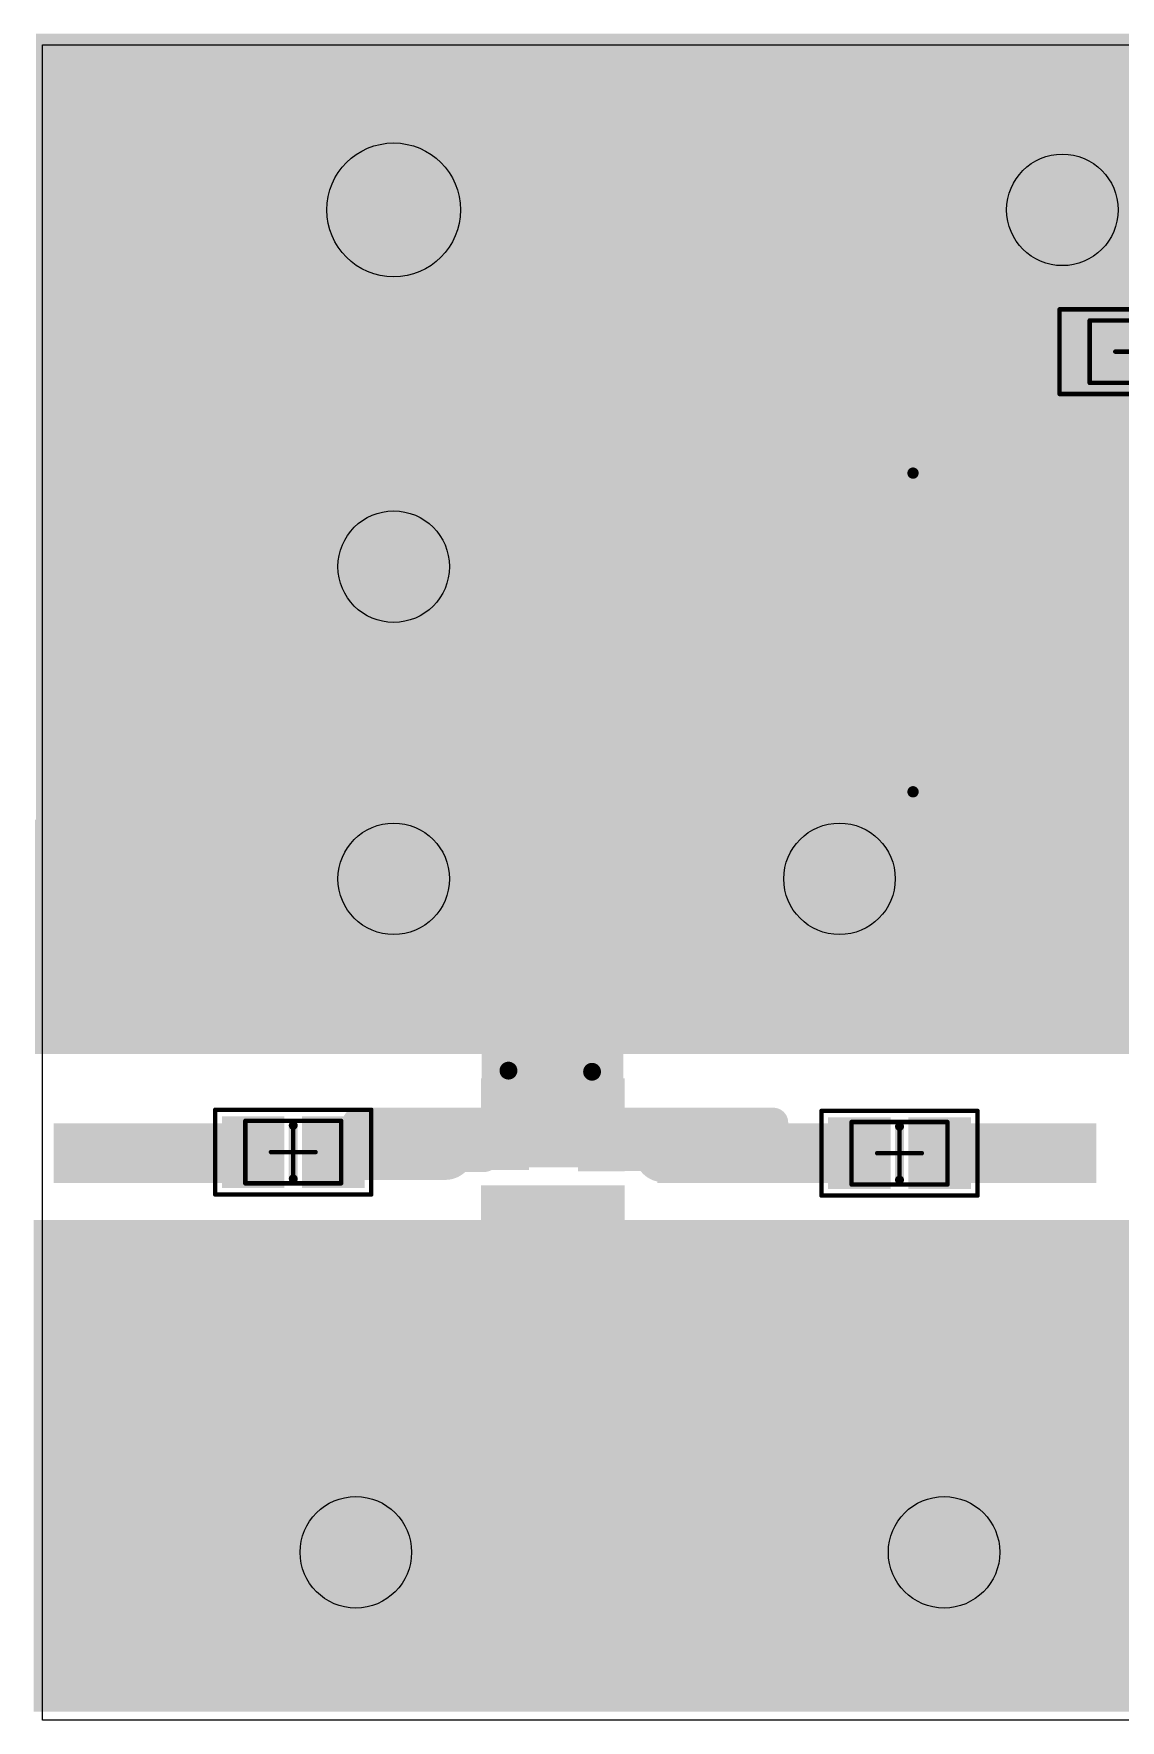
# Model space of a CAD drawing. Extents: x 280 to 426, y 216 to 306.
# Drawn here: x 279.74 to 304.11, y 216.01 to 253.83 of the extents above; entities that cross this region are included whole.
import ezdxf

# ---------------------------------------------------------------- set-up
doc = ezdxf.new("R2010")
doc.units = 0
doc.header["$MEASUREMENT"] = 0
doc.layers.get('0').update_dxf_attribs({"linetype": 'CONTINUOUS'})
for name, color, linetype in [('MECHANICAL13', 56, 'CONTINUOUS'), ('MECHANICAL15', 56, 'CONTINUOUS'), ('MULTILAYER', 9, 'CONTINUOUS'), ('TOPLAYER', 1, 'CONTINUOUS'), ('TOPOVERLAY', 2, 'CONTINUOUS'), ('TOPPASTE', 8, 'CONTINUOUS'), ('TOPSOLDER', 216, 'CONTINUOUS')]:
    doc.layers.add(name, color=color, linetype=linetype)

# ---------------------------------------------------------------- blocks, each defined once
blk = doc.blocks.new('LC_TO_252_2_9')
at = {"layer": 'TOPLAYER'}
for points in [[(-3.750008, -3.000014), (-3.750008, 2.999984), (-10.249995, -3.000014), (-10.249995, 2.999984)], [(-1.104163, 2.961269), (-1.104163, 1.761272), (1.095832, 2.961269), (1.095832, 1.761272)], [(1.099998, -2.961274), (1.099998, -1.761277), (-1.099998, -2.961274), (-1.099998, -1.761277)]]:
    blk.add_solid(points, dxfattribs=at)
at = {"layer": 'TOPOVERLAY', "const_width": 0.254}
for points in [[(-10.749999, 3.573), (-2.799999, 3.573)], [(-10.749999, -3.573), (-10.749999, 3.573)], [(-2.799999, -3.573), (-2.799999, 3.573)], [(-2.804165, 2.622545), (-1.504165, 2.622545)], [(-1.504165, 2.122546), (-1.504165, 2.622545)], [(-2.804165, 2.122546), (-1.504165, 2.122546)], [(-2.799999, -2.100001), (-1.5, -2.100001)], [(-1.5, -2.6), (-1.5, -2.100001)], [(-2.799999, -2.6), (-1.5, -2.6)], [(-10.749999, -3.573), (-2.799999, -3.573)]]:
    blk.add_lwpolyline(points, dxfattribs=at)
at = {"layer": 'TOPOVERLAY'}
for points, const_width in [([(-10.813499, 3.573, 1), (-10.686499, 3.573, 1)], 0.127), ([(-10.813499, 3.573, 1), (-10.686499, 3.573, 1)], 0.127), ([(-2.863499, 3.573, 1), (-2.736499, 3.573, 1)], 0.127), ([(-2.863499, 3.573, 1), (-2.736499, 3.573, 1)], 0.127), ([(-2.867665, 2.622545, 1), (-2.740665, 2.622545, 1)], 0.127), ([(-1.567665, 2.622545, 1), (-1.440665, 2.622545, 1)], 0.127), ([(-1.567665, 2.622545, 1), (-1.440665, 2.622545, 1)], 0.127), ([(-2.867665, 2.122546, 1), (-2.740665, 2.122546, 1)], 0.127), ([(-1.567665, 2.122546, 1), (-1.440665, 2.122546, 1)], 0.127), ([(-1.567665, 2.122546, 1), (-1.440665, 2.122546, 1)], 0.127), ([(-2.863499, -2.100001, 1), (-2.736499, -2.100001, 1)], 0.127), ([(-1.5635, -2.100001, 1), (-1.4365, -2.100001, 1)], 0.127), ([(-1.5635, -2.100001, 1), (-1.4365, -2.100001, 1)], 0.127), ([(-2.863499, -2.6, 1), (-2.736499, -2.6, 1)], 0.127), ([(-1.5635, -2.6, 1), (-1.4365, -2.6, 1)], 0.127), ([(-1.5635, -2.6, 1), (-1.4365, -2.6, 1)], 0.127), ([(-1.699999, -3.300001, 1), (-2.099998, -3.300001, 1)], 0.399999), ([(-2.199998, -3.300001, 1), (-1.999999, -3.300001, 1)], 0.2), ([(-1.799999, -3.300001, 1), (-1.599999, -3.300001, 1)], 0.2), ([(-10.813499, -3.573, 1), (-10.686499, -3.573, 1)], 0.127), ([(-10.813499, -3.573, 1), (-10.686499, -3.573, 1)], 0.127), ([(-2.863499, -3.573, 1), (-2.736499, -3.573, 1)], 0.127), ([(-2.863499, -3.573, 1), (-2.736499, -3.573, 1)], 0.127)]:
    blk.add_lwpolyline(points, format="xyb", close=True, dxfattribs=dict(at, const_width=const_width))
at = {"layer": 'TOPPASTE'}
for points in [[(-3.750008, -3.000014), (-3.750008, 2.999984), (-10.249995, -3.000014), (-10.249995, 2.999984)], [(-1.104163, 2.961269), (-1.104163, 1.761272), (1.095832, 2.961269), (1.095832, 1.761272)], [(1.099998, -2.961274), (1.099998, -1.761277), (-1.099998, -2.961274), (-1.099998, -1.761277)]]:
    blk.add_solid(points, dxfattribs=at)
at = {"layer": 'TOPSOLDER'}
for points in [[(-3.648408, -3.101614), (-3.648408, 3.101584), (-10.351595, -3.101614), (-10.351595, 3.101584)], [(-1.205763, 3.062869), (-1.205763, 1.659672), (1.197432, 3.062869), (1.197432, 1.659672)], [(1.201598, -3.062874), (1.201598, -1.659677), (-1.201598, -3.062874), (-1.201598, -1.659677)]]:
    blk.add_solid(points, dxfattribs=at)
blk = doc.blocks.new('6_0805_N_32')
at = {"layer": 'MECHANICAL13', "const_width": 0.1}
for points in [[(-1.074999, 0.700004), (1.075002, 0.700004)], [(-1.074999, -0.699996), (-1.074999, 0.700004)], [(1.075002, -0.699996), (1.075002, 0.700004)], [(-1.074999, -0.699996), (1.075002, -0.699996)]]:
    blk.add_lwpolyline(points, dxfattribs=at)
at = {"layer": 'MECHANICAL13', "const_width": 0.05}
for points in [[(-1.099998, 0.700004, 1), (-1.05, 0.700004, 1)], [(-1.099998, 0.700004, 1), (-1.05, 0.700004, 1)], [(1.050003, 0.700004, 1), (1.1, 0.700004, 1)], [(1.050003, 0.700004, 1), (1.1, 0.700004, 1)], [(-1.099998, -0.699996, 1), (-1.05, -0.699996, 1)], [(-1.099998, -0.699996, 1), (-1.05, -0.699996, 1)], [(1.050003, -0.699996, 1), (1.1, -0.699996, 1)], [(1.050003, -0.699996, 1), (1.1, -0.699996, 1)]]:
    blk.add_lwpolyline(points, format="xyb", close=True, dxfattribs=at)
at = {"layer": 'MECHANICAL15', "const_width": 0.1}
for points in [[(-1.749999, 0.950003), (1.750002, 0.950003)], [(-1.749999, -0.949996), (-1.749999, 0.950003)], [(1.750002, -0.949996), (1.750002, 0.950003)], [(0.000003, -0.499996), (0.000003, 0.500004)], [(-0.499999, 0.000003), (0.500002, 0.000003)], [(-1.749999, -0.949996), (1.750002, -0.949996)]]:
    blk.add_lwpolyline(points, dxfattribs=at)
at = {"layer": 'MECHANICAL15', "const_width": 0.05}
for points in [[(-1.774998, 0.950003, 1), (-1.725, 0.950003, 1)], [(-1.774998, 0.950003, 1), (-1.725, 0.950003, 1)], [(1.725003, 0.950003, 1), (1.775, 0.950003, 1)], [(1.725003, 0.950003, 1), (1.775, 0.950003, 1)], [(-0.024996, 0.500004, 1), (0.025001, 0.500004, 1)], [(-0.524998, 0.000003, 1), (-0.475, 0.000003, 1)], [(0.475003, 0.000003, 1), (0.525, 0.000003, 1)], [(-0.024996, -0.499996, 1), (0.025001, -0.499996, 1)], [(-1.774998, -0.949996, 1), (-1.725, -0.949996, 1)], [(-1.774998, -0.949996, 1), (-1.725, -0.949996, 1)], [(1.725003, -0.949996, 1), (1.775, -0.949996, 1)], [(1.725003, -0.949996, 1), (1.775, -0.949996, 1)]]:
    blk.add_lwpolyline(points, format="xyb", close=True, dxfattribs=at)
at = {"layer": 'TOPLAYER'}
for points in [[(-0.299999, -0.699996), (-0.299999, 0.700001), (-1.499997, -0.699996), (-1.499997, 0.700001)], [(1.5, -0.699996), (1.5, 0.700001), (0.300002, -0.699996), (0.300002, 0.700001)]]:
    blk.add_solid(points, dxfattribs=at)
at = {"layer": 'TOPOVERLAY', "const_width": 0.2}
blk.add_lwpolyline([(0, -0.599999), (0, 0.599999)], dxfattribs=at)
at = {"layer": 'TOPOVERLAY', "const_width": 0.1}
for points in [[(-0.05, 0.599999, 1), (0.05, 0.599999, 1)], [(-0.05, -0.599999, 1), (0.05, -0.599999, 1)]]:
    blk.add_lwpolyline(points, format="xyb", close=True, dxfattribs=at)
at = {"layer": 'TOPPASTE'}
for points in [[(-0.299999, -0.699996), (-0.299999, 0.700001), (-1.499997, -0.699996), (-1.499997, 0.700001)], [(1.5, -0.699996), (1.5, 0.700001), (0.300002, -0.699996), (0.300002, 0.700001)]]:
    blk.add_solid(points, dxfattribs=at)
at = {"layer": 'TOPSOLDER'}
for points in [[(-0.198399, -0.801596), (-0.198399, 0.801601), (-1.601597, -0.801596), (-1.601597, 0.801601)], [(1.6016, -0.801596), (1.6016, 0.801601), (0.198402, -0.801596), (0.198402, 0.801601)]]:
    blk.add_solid(points, dxfattribs=at)
blk = doc.blocks.new('6_0805_N_34')
at = {"layer": 'MECHANICAL13', "const_width": 0.1}
for points in [[(1.075002, 0.700004), (-1.074999, 0.700004)], [(-1.074999, 0.700004), (-1.074999, -0.699996)], [(1.075002, 0.700004), (1.075002, -0.699996)], [(1.075002, -0.699996), (-1.074999, -0.699996)]]:
    blk.add_lwpolyline(points, dxfattribs=at)
at = {"layer": 'MECHANICAL13', "const_width": 0.05}
for points in [[(-1.099998, 0.700004, 1), (-1.05, 0.700004, 1)], [(-1.099998, 0.700004, 1), (-1.05, 0.700004, 1)], [(1.050003, 0.700004, 1), (1.1, 0.700004, 1)], [(1.050003, 0.700004, 1), (1.1, 0.700004, 1)], [(-1.099998, -0.699996, 1), (-1.05, -0.699996, 1)], [(-1.099998, -0.699996, 1), (-1.05, -0.699996, 1)], [(1.050003, -0.699996, 1), (1.1, -0.699996, 1)], [(1.050003, -0.699996, 1), (1.1, -0.699996, 1)]]:
    blk.add_lwpolyline(points, format="xyb", close=True, dxfattribs=at)
at = {"layer": 'MECHANICAL15', "const_width": 0.1}
for points in [[(1.750002, 0.950003), (-1.749999, 0.950003)], [(-1.749999, 0.950003), (-1.749999, -0.949996)], [(1.750002, 0.950003), (1.750002, -0.949996)], [(0.000003, 0.500004), (0.000003, -0.499996)], [(0.500002, 0.000003), (-0.499999, 0.000003)], [(1.750002, -0.949996), (-1.749999, -0.949996)]]:
    blk.add_lwpolyline(points, dxfattribs=at)
at = {"layer": 'MECHANICAL15', "const_width": 0.05}
for points in [[(-1.774998, 0.950003, 1), (-1.725, 0.950003, 1)], [(-1.774998, 0.950003, 1), (-1.725, 0.950003, 1)], [(1.725003, 0.950003, 1), (1.775, 0.950003, 1)], [(1.725003, 0.950003, 1), (1.775, 0.950003, 1)], [(-0.024996, 0.500004, 1), (0.025001, 0.500004, 1)], [(-0.524998, 0.000003, 1), (-0.475, 0.000003, 1)], [(0.475003, 0.000003, 1), (0.525, 0.000003, 1)], [(-0.024996, -0.499996, 1), (0.025001, -0.499996, 1)], [(-1.774998, -0.949996, 1), (-1.725, -0.949996, 1)], [(-1.774998, -0.949996, 1), (-1.725, -0.949996, 1)], [(1.725003, -0.949996, 1), (1.775, -0.949996, 1)], [(1.725003, -0.949996, 1), (1.775, -0.949996, 1)]]:
    blk.add_lwpolyline(points, format="xyb", close=True, dxfattribs=at)
at = {"layer": 'TOPLAYER'}
for points in [[(-0.299999, -0.699996), (-0.299999, 0.700001), (-1.499997, -0.699996), (-1.499997, 0.700001)], [(1.5, -0.699996), (1.5, 0.700001), (0.300002, -0.699996), (0.300002, 0.700001)]]:
    blk.add_solid(points, dxfattribs=at)
at = {"layer": 'TOPOVERLAY', "const_width": 0.2}
blk.add_lwpolyline([(0, 0.599999), (0, -0.599999)], dxfattribs=at)
at = {"layer": 'TOPOVERLAY', "const_width": 0.1}
for points in [[(-0.05, 0.599999, 1), (0.05, 0.599999, 1)], [(-0.05, -0.599999, 1), (0.05, -0.599999, 1)]]:
    blk.add_lwpolyline(points, format="xyb", close=True, dxfattribs=at)
at = {"layer": 'TOPPASTE'}
for points in [[(-0.299999, -0.699996), (-0.299999, 0.700001), (-1.499997, -0.699996), (-1.499997, 0.700001)], [(1.5, -0.699996), (1.5, 0.700001), (0.300002, -0.699996), (0.300002, 0.700001)]]:
    blk.add_solid(points, dxfattribs=at)
at = {"layer": 'TOPSOLDER'}
for points in [[(-0.198399, -0.801596), (-0.198399, 0.801601), (-1.601597, -0.801596), (-1.601597, 0.801601)], [(1.6016, -0.801596), (1.6016, 0.801601), (0.198402, -0.801596), (0.198402, 0.801601)]]:
    blk.add_solid(points, dxfattribs=at)
blk = doc.blocks.new('6_0805_N_37')
at = {"layer": 'MECHANICAL13', "const_width": 0.1}
for points in [[(-1.074999, 0.700004), (1.075002, 0.700004)], [(-1.074999, -0.699996), (-1.074999, 0.700004)], [(1.075002, -0.699996), (1.075002, 0.700004)], [(-1.074999, -0.699996), (1.075002, -0.699996)]]:
    blk.add_lwpolyline(points, dxfattribs=at)
at = {"layer": 'MECHANICAL13', "const_width": 0.05}
for points in [[(-1.099998, 0.700004, 1), (-1.05, 0.700004, 1)], [(-1.099998, 0.700004, 1), (-1.05, 0.700004, 1)], [(1.050003, 0.700004, 1), (1.1, 0.700004, 1)], [(1.050003, 0.700004, 1), (1.1, 0.700004, 1)], [(-1.099998, -0.699996, 1), (-1.05, -0.699996, 1)], [(-1.099998, -0.699996, 1), (-1.05, -0.699996, 1)], [(1.050003, -0.699996, 1), (1.1, -0.699996, 1)], [(1.050003, -0.699996, 1), (1.1, -0.699996, 1)]]:
    blk.add_lwpolyline(points, format="xyb", close=True, dxfattribs=at)
at = {"layer": 'MECHANICAL15', "const_width": 0.1}
for points in [[(-1.749999, 0.950003), (1.750002, 0.950003)], [(-1.749999, -0.949996), (-1.749999, 0.950003)], [(1.750002, -0.949996), (1.750002, 0.950003)], [(0.000003, -0.499996), (0.000003, 0.500004)], [(-0.499999, 0.000003), (0.500002, 0.000003)], [(-1.749999, -0.949996), (1.750002, -0.949996)]]:
    blk.add_lwpolyline(points, dxfattribs=at)
at = {"layer": 'MECHANICAL15', "const_width": 0.05}
for points in [[(-1.774998, 0.950003, 1), (-1.725, 0.950003, 1)], [(-1.774998, 0.950003, 1), (-1.725, 0.950003, 1)], [(1.725003, 0.950003, 1), (1.775, 0.950003, 1)], [(1.725003, 0.950003, 1), (1.775, 0.950003, 1)], [(-0.024996, 0.500004, 1), (0.025001, 0.500004, 1)], [(-0.524998, 0.000003, 1), (-0.475, 0.000003, 1)], [(0.475003, 0.000003, 1), (0.525, 0.000003, 1)], [(-0.024996, -0.499996, 1), (0.025001, -0.499996, 1)], [(-1.774998, -0.949996, 1), (-1.725, -0.949996, 1)], [(-1.774998, -0.949996, 1), (-1.725, -0.949996, 1)], [(1.725003, -0.949996, 1), (1.775, -0.949996, 1)], [(1.725003, -0.949996, 1), (1.775, -0.949996, 1)]]:
    blk.add_lwpolyline(points, format="xyb", close=True, dxfattribs=at)
at = {"layer": 'TOPLAYER'}
for points in [[(-0.299999, -0.699996), (-0.299999, 0.700001), (-1.499997, -0.699996), (-1.499997, 0.700001)], [(1.5, -0.699996), (1.5, 0.700001), (0.300002, -0.699996), (0.300002, 0.700001)]]:
    blk.add_solid(points, dxfattribs=at)
at = {"layer": 'TOPOVERLAY', "const_width": 0.2}
blk.add_lwpolyline([(0, -0.599999), (0, 0.599999)], dxfattribs=at)
at = {"layer": 'TOPOVERLAY', "const_width": 0.1}
for points in [[(-0.05, 0.599999, 1), (0.05, 0.599999, 1)], [(-0.05, -0.599999, 1), (0.05, -0.599999, 1)]]:
    blk.add_lwpolyline(points, format="xyb", close=True, dxfattribs=at)
at = {"layer": 'TOPPASTE'}
for points in [[(-0.299999, -0.699996), (-0.299999, 0.700001), (-1.499997, -0.699996), (-1.499997, 0.700001)], [(1.5, -0.699996), (1.5, 0.700001), (0.300002, -0.699996), (0.300002, 0.700001)]]:
    blk.add_solid(points, dxfattribs=at)
at = {"layer": 'TOPSOLDER'}
for points in [[(-0.198399, -0.801596), (-0.198399, 0.801601), (-1.601597, -0.801596), (-1.601597, 0.801601)], [(1.6016, -0.801596), (1.6016, 0.801601), (0.198402, -0.801596), (0.198402, 0.801601)]]:
    blk.add_solid(points, dxfattribs=at)

msp = doc.modelspace()

# ---------------------------------------------------------------- linework, layer by layer
at = {"linetype": 'Continuous'}
msp.add_lwpolyline([(279.935, 253.575), (426.074, 253.575), (426.074, 216.01), (279.935, 216.01)], close=True, dxfattribs=at)
at = {"color": 3, "linetype": 'Continuous'}
for centre, radius in [((287.813, 249.876), 1.5), ((302.813, 249.876), 1.25), ((287.813, 241.876), 1.25), ((287.813, 234.876), 1.25), ((297.813, 234.876), 1.25), ((286.963, 219.776), 1.25), ((300.16, 219.776), 1.25)]:
    msp.add_circle(centre, radius, dxfattribs=at)
at = {"layer": 'MULTILAYER'}
for points, const_width in [([(286.563, 249.876, 1), (289.063, 249.876, 1)], 2.5), ([(301.563, 249.876, 1), (304.063, 249.876, 1)], 2.5), ([(281.088, 251.601, 1), (281.388, 251.601, 1)], 0.3), ([(283.538, 251.526, 1), (283.838, 251.526, 1)], 0.3), ([(285.163, 251.476, 1), (285.463, 251.476, 1)], 0.3), ([(287.465, 251.476, 1), (287.765, 251.476, 1)], 0.3), ([(289.768, 251.476, 1), (290.068, 251.476, 1)], 0.3), ([(292.071, 251.476, 1), (292.371, 251.476, 1)], 0.3), ([(294.374, 251.476, 1), (294.674, 251.476, 1)], 0.3), ([(296.677, 251.476, 1), (296.977, 251.476, 1)], 0.3), ([(298.979, 251.476, 1), (299.279, 251.476, 1)], 0.3), ([(301.282, 251.476, 1), (301.582, 251.476, 1)], 0.3), ([(303.585, 251.476, 1), (303.885, 251.476, 1)], 0.3), ([(281.288, 249.034, 1), (281.588, 249.034, 1)], 0.3), ([(283.738, 248.959, 1), (284.038, 248.959, 1)], 0.3), ([(285.088, 248.926, 1), (285.388, 248.926, 1)], 0.3), ([(287.39, 248.926, 1), (287.69, 248.926, 1)], 0.3), ([(289.693, 248.926, 1), (289.993, 248.926, 1)], 0.3), ([(291.996, 248.926, 1), (292.296, 248.926, 1)], 0.3), ([(294.299, 248.926, 1), (294.599, 248.926, 1)], 0.3), ([(296.602, 248.926, 1), (296.902, 248.926, 1)], 0.3), ([(298.904, 248.926, 1), (299.204, 248.926, 1)], 0.3), ([(301.207, 248.926, 1), (301.507, 248.926, 1)], 0.3), ([(303.51, 248.926, 1), (303.81, 248.926, 1)], 0.3), ([(299.032, 247.051, 1), (299.332, 247.051, 1)], 0.3), ([(301.335, 247.051, 1), (301.635, 247.051, 1)], 0.3), ([(303.638, 247.051, 1), (303.938, 247.051, 1)], 0.3), ([(281.288, 246.731, 1), (281.588, 246.731, 1)], 0.3), ([(283.738, 246.656, 1), (284.038, 246.656, 1)], 0.3), ([(292.232, 246.801, 1), (292.532, 246.801, 1)], 0.3), ([(294.535, 246.801, 1), (294.835, 246.801, 1)], 0.3), ([(296.838, 246.801, 1), (297.138, 246.801, 1)], 0.3), ([(285.257, 246.551, 1), (285.557, 246.551, 1)], 0.3), ([(287.56, 246.551, 1), (287.86, 246.551, 1)], 0.3), ([(289.863, 246.551, 1), (290.163, 246.551, 1)], 0.3), ([(281.288, 244.428, 1), (281.588, 244.428, 1)], 0.3), ([(298.957, 244.501, 1), (299.257, 244.501, 1)], 0.3), ([(301.26, 244.501, 1), (301.56, 244.501, 1)], 0.3), ([(303.563, 244.501, 1), (303.863, 244.501, 1)], 0.3), ([(283.738, 244.353, 1), (284.038, 244.353, 1)], 0.3), ([(285.182, 244.001, 1), (285.482, 244.001, 1)], 0.3), ([(286.563, 241.876, 1), (289.063, 241.876, 1)], 2.5), ([(287.485, 244.001, 1), (287.785, 244.001, 1)], 0.3), ([(289.788, 244.001, 1), (290.088, 244.001, 1)], 0.3), ([(292.157, 244.251, 1), (292.457, 244.251, 1)], 0.3), ([(294.46, 244.251, 1), (294.76, 244.251, 1)], 0.3), ([(296.763, 244.251, 1), (297.063, 244.251, 1)], 0.3), ([(281.288, 242.126, 1), (281.588, 242.126, 1)], 0.3), ([(283.738, 242.051, 1), (284.038, 242.051, 1)], 0.3), ([(285.257, 241.451, 1), (285.557, 241.451, 1)], 0.3), ([(287.56, 241.451, 1), (287.86, 241.451, 1)], 0.3), ([(289.863, 241.451, 1), (290.163, 241.451, 1)], 0.3), ([(291.788, 241.226, 1), (292.088, 241.226, 1)], 0.3), ([(294.338, 241.151, 1), (294.638, 241.151, 1)], 0.3), ([(296.382, 240.976, 1), (296.682, 240.976, 1)], 0.3), ([(298.685, 240.976, 1), (298.985, 240.976, 1)], 0.3), ([(300.988, 240.976, 1), (301.288, 240.976, 1)], 0.3), ([(303.213, 240.951, 1), (303.513, 240.951, 1)], 0.3), ([(281.263, 239.926, 1), (281.563, 239.926, 1)], 0.3), ([(283.613, 240.076, 1), (283.913, 240.076, 1)], 0.3), ([(285.182, 238.901, 1), (285.482, 238.901, 1)], 0.3), ([(287.485, 238.901, 1), (287.785, 238.901, 1)], 0.3), ([(289.788, 238.901, 1), (290.088, 238.901, 1)], 0.3), ([(291.788, 238.923, 1), (292.088, 238.923, 1)], 0.3), ([(294.338, 238.848, 1), (294.638, 238.848, 1)], 0.3), ([(296.332, 238.826, 1), (296.632, 238.826, 1)], 0.3), ([(298.635, 238.826, 1), (298.935, 238.826, 1)], 0.3), ([(300.938, 238.826, 1), (301.238, 238.826, 1)], 0.3), ([(303.163, 238.801, 1), (303.463, 238.801, 1)], 0.3), ([(281.463, 237.359, 1), (281.763, 237.359, 1)], 0.3), ([(283.813, 237.509, 1), (284.113, 237.509, 1)], 0.3), ([(286.563, 234.876, 1), (289.063, 234.876, 1)], 2.5), ([(296.563, 234.876, 1), (299.063, 234.876, 1)], 2.5), ([(291.788, 236.62, 1), (292.088, 236.62, 1)], 0.3), ([(294.338, 236.545, 1), (294.638, 236.545, 1)], 0.3), ([(296.057, 236.501, 1), (296.357, 236.501, 1)], 0.3), ([(298.36, 236.501, 1), (298.66, 236.501, 1)], 0.3), ([(300.663, 236.501, 1), (300.963, 236.501, 1)], 0.3), ([(302.888, 236.476, 1), (303.188, 236.476, 1)], 0.3), ([(285.257, 236.226, 1), (285.557, 236.226, 1)], 0.3), ([(287.56, 236.226, 1), (287.86, 236.226, 1)], 0.3), ([(289.863, 236.226, 1), (290.163, 236.226, 1)], 0.3), ([(281.463, 235.056, 1), (281.763, 235.056, 1)], 0.3), ([(283.813, 235.206, 1), (284.113, 235.206, 1)], 0.3), ([(293.463, 234.576, 1), (293.763, 234.576, 1)], 0.3), ([(295.765, 234.576, 1), (296.065, 234.576, 1)], 0.3), ([(298.068, 234.576, 1), (298.368, 234.576, 1)], 0.3), ([(299.888, 234.476, 1), (300.188, 234.476, 1)], 0.3), ([(302.19, 234.476, 1), (302.49, 234.476, 1)], 0.3), ([(285.182, 233.676, 1), (285.482, 233.676, 1)], 0.3), ([(287.485, 233.676, 1), (287.785, 233.676, 1)], 0.3), ([(289.788, 233.676, 1), (290.088, 233.676, 1)], 0.3), ([(291.813, 233.626, 1), (292.113, 233.626, 1)], 0.3), ([(303.463, 233.126, 1), (303.763, 233.126, 1)], 0.3), ([(281.463, 232.753, 1), (281.763, 232.753, 1)], 0.3), ([(283.813, 232.903, 1), (284.113, 232.903, 1)], 0.3), ([(284.438, 231.976, 1), (284.738, 231.976, 1)], 0.3), ([(286.713, 231.926, 1), (287.013, 231.926, 1)], 0.3), ([(288.563, 231.926, 1), (288.863, 231.926, 1)], 0.3), ([(293.388, 232.026, 1), (293.688, 232.026, 1)], 0.3), ([(295.69, 232.026, 1), (295.99, 232.026, 1)], 0.3), ([(297.993, 232.026, 1), (298.293, 232.026, 1)], 0.3), ([(299.813, 231.926, 1), (300.113, 231.926, 1)], 0.3), ([(302.115, 231.926, 1), (302.415, 231.926, 1)], 0.3), ([(303.455, 232.153, 1), (303.755, 232.153, 1)], 0.3), ([(292.013, 231.576, 1), (292.313, 231.576, 1)], 0.3), ([(290.188, 231.501, 1), (290.488, 231.501, 1)], 0.3), ([(290.288, 230.576, 1), (290.488, 230.576, 1)], 0.2), ([(292.163, 230.551, 1), (292.363, 230.551, 1)], 0.2), ([(290.188, 227.126, 1), (290.488, 227.126, 1)], 0.3), ([(292.113, 227.201, 1), (292.413, 227.201, 1)], 0.3), ([(303.455, 226.438, 1), (303.755, 226.438, 1)], 0.3), ([(284.079, 225.976, 1), (284.379, 225.976, 1)], 0.3), ([(286.382, 225.976, 1), (286.682, 225.976, 1)], 0.3), ([(288.685, 225.976, 1), (288.985, 225.976, 1)], 0.3), ([(290.988, 225.976, 1), (291.288, 225.976, 1)], 0.3), ([(293.554, 226.176, 1), (293.854, 226.176, 1)], 0.3), ([(295.857, 226.176, 1), (296.157, 226.176, 1)], 0.3), ([(298.16, 226.176, 1), (298.46, 226.176, 1)], 0.3), ([(300.463, 226.176, 1), (300.763, 226.176, 1)], 0.3), ([(281.213, 225.334, 1), (281.513, 225.334, 1)], 0.3), ([(303.455, 225.295, 1), (303.755, 225.295, 1)], 0.3), ([(284.063, 224.126, 1), (284.363, 224.126, 1)], 0.3), ([(286.365, 224.126, 1), (286.665, 224.126, 1)], 0.3), ([(288.668, 224.126, 1), (288.968, 224.126, 1)], 0.3), ([(290.971, 224.126, 1), (291.271, 224.126, 1)], 0.3), ([(293.274, 224.126, 1), (293.574, 224.126, 1)], 0.3), ([(295.577, 224.126, 1), (295.877, 224.126, 1)], 0.3), ([(297.879, 224.126, 1), (298.179, 224.126, 1)], 0.3), ([(300.182, 224.126, 1), (300.482, 224.126, 1)], 0.3), ([(302.485, 224.126, 1), (302.785, 224.126, 1)], 0.3), ([(281.213, 223.031, 1), (281.513, 223.031, 1)], 0.3), ([(285.713, 219.776, 1), (288.213, 219.776, 1)], 2.5), ([(298.91, 219.776, 1), (301.41, 219.776, 1)], 2.5), ([(283.988, 221.576, 1), (284.288, 221.576, 1)], 0.3), ([(286.29, 221.576, 1), (286.59, 221.576, 1)], 0.3), ([(288.593, 221.576, 1), (288.893, 221.576, 1)], 0.3), ([(290.896, 221.576, 1), (291.196, 221.576, 1)], 0.3), ([(293.199, 221.576, 1), (293.499, 221.576, 1)], 0.3), ([(295.502, 221.576, 1), (295.802, 221.576, 1)], 0.3), ([(297.804, 221.576, 1), (298.104, 221.576, 1)], 0.3), ([(300.107, 221.576, 1), (300.407, 221.576, 1)], 0.3), ([(302.41, 221.576, 1), (302.71, 221.576, 1)], 0.3), ([(281.213, 220.728, 1), (281.513, 220.728, 1)], 0.3), ([(281.213, 218.426, 1), (281.513, 218.426, 1)], 0.3), ([(283.588, 218.526, 1), (283.888, 218.526, 1)], 0.3), ([(285.89, 218.526, 1), (286.19, 218.526, 1)], 0.3), ([(288.193, 218.526, 1), (288.493, 218.526, 1)], 0.3), ([(290.418, 218.501, 1), (290.718, 218.501, 1)], 0.3), ([(292.721, 218.501, 1), (293.021, 218.501, 1)], 0.3), ([(295.024, 218.501, 1), (295.324, 218.501, 1)], 0.3), ([(297.327, 218.501, 1), (297.627, 218.501, 1)], 0.3), ([(299.629, 218.501, 1), (299.929, 218.501, 1)], 0.3), ([(302.063, 218.351, 1), (302.363, 218.351, 1)], 0.3)]:
    msp.add_lwpolyline(points, format="xyb", close=True, dxfattribs=dict(at, const_width=const_width))
at = {"layer": 'TOPLAYER'}
for points, const_width in [([(286.563, 249.876, 1), (289.063, 249.876, 1)], 2.5), ([(301.563, 249.876, 1), (304.063, 249.876, 1)], 2.5), ([(281.088, 251.601, 1), (281.388, 251.601, 1)], 0.3), ([(283.538, 251.526, 1), (283.838, 251.526, 1)], 0.3), ([(285.163, 251.476, 1), (285.463, 251.476, 1)], 0.3), ([(287.465, 251.476, 1), (287.765, 251.476, 1)], 0.3), ([(289.768, 251.476, 1), (290.068, 251.476, 1)], 0.3), ([(292.071, 251.476, 1), (292.371, 251.476, 1)], 0.3), ([(294.374, 251.476, 1), (294.674, 251.476, 1)], 0.3), ([(296.677, 251.476, 1), (296.977, 251.476, 1)], 0.3), ([(298.979, 251.476, 1), (299.279, 251.476, 1)], 0.3), ([(301.282, 251.476, 1), (301.582, 251.476, 1)], 0.3), ([(303.585, 251.476, 1), (303.885, 251.476, 1)], 0.3), ([(281.288, 249.034, 1), (281.588, 249.034, 1)], 0.3), ([(283.738, 248.959, 1), (284.038, 248.959, 1)], 0.3), ([(285.088, 248.926, 1), (285.388, 248.926, 1)], 0.3), ([(287.39, 248.926, 1), (287.69, 248.926, 1)], 0.3), ([(289.693, 248.926, 1), (289.993, 248.926, 1)], 0.3), ([(291.996, 248.926, 1), (292.296, 248.926, 1)], 0.3), ([(294.299, 248.926, 1), (294.599, 248.926, 1)], 0.3), ([(296.602, 248.926, 1), (296.902, 248.926, 1)], 0.3), ([(298.904, 248.926, 1), (299.204, 248.926, 1)], 0.3), ([(301.207, 248.926, 1), (301.507, 248.926, 1)], 0.3), ([(303.51, 248.926, 1), (303.81, 248.926, 1)], 0.3), ([(299.032, 247.051, 1), (299.332, 247.051, 1)], 0.3), ([(301.335, 247.051, 1), (301.635, 247.051, 1)], 0.3), ([(303.638, 247.051, 1), (303.938, 247.051, 1)], 0.3), ([(281.288, 246.731, 1), (281.588, 246.731, 1)], 0.3), ([(283.738, 246.656, 1), (284.038, 246.656, 1)], 0.3), ([(292.232, 246.801, 1), (292.532, 246.801, 1)], 0.3), ([(294.535, 246.801, 1), (294.835, 246.801, 1)], 0.3), ([(296.838, 246.801, 1), (297.138, 246.801, 1)], 0.3), ([(285.257, 246.551, 1), (285.557, 246.551, 1)], 0.3), ([(287.56, 246.551, 1), (287.86, 246.551, 1)], 0.3), ([(289.863, 246.551, 1), (290.163, 246.551, 1)], 0.3), ([(281.288, 244.428, 1), (281.588, 244.428, 1)], 0.3), ([(298.957, 244.501, 1), (299.257, 244.501, 1)], 0.3), ([(301.26, 244.501, 1), (301.56, 244.501, 1)], 0.3), ([(303.563, 244.501, 1), (303.863, 244.501, 1)], 0.3), ([(283.738, 244.353, 1), (284.038, 244.353, 1)], 0.3), ([(285.182, 244.001, 1), (285.482, 244.001, 1)], 0.3), ([(286.563, 241.876, 1), (289.063, 241.876, 1)], 2.5), ([(287.485, 244.001, 1), (287.785, 244.001, 1)], 0.3), ([(289.788, 244.001, 1), (290.088, 244.001, 1)], 0.3), ([(292.157, 244.251, 1), (292.457, 244.251, 1)], 0.3), ([(294.46, 244.251, 1), (294.76, 244.251, 1)], 0.3), ([(296.763, 244.251, 1), (297.063, 244.251, 1)], 0.3), ([(281.288, 242.126, 1), (281.588, 242.126, 1)], 0.3), ([(283.738, 242.051, 1), (284.038, 242.051, 1)], 0.3), ([(285.257, 241.451, 1), (285.557, 241.451, 1)], 0.3), ([(287.56, 241.451, 1), (287.86, 241.451, 1)], 0.3), ([(289.863, 241.451, 1), (290.163, 241.451, 1)], 0.3), ([(291.788, 241.226, 1), (292.088, 241.226, 1)], 0.3), ([(294.338, 241.151, 1), (294.638, 241.151, 1)], 0.3), ([(296.382, 240.976, 1), (296.682, 240.976, 1)], 0.3), ([(298.685, 240.976, 1), (298.985, 240.976, 1)], 0.3), ([(300.988, 240.976, 1), (301.288, 240.976, 1)], 0.3), ([(303.213, 240.951, 1), (303.513, 240.951, 1)], 0.3), ([(281.263, 239.926, 1), (281.563, 239.926, 1)], 0.3), ([(283.613, 240.076, 1), (283.913, 240.076, 1)], 0.3), ([(285.182, 238.901, 1), (285.482, 238.901, 1)], 0.3), ([(287.485, 238.901, 1), (287.785, 238.901, 1)], 0.3), ([(289.788, 238.901, 1), (290.088, 238.901, 1)], 0.3), ([(291.788, 238.923, 1), (292.088, 238.923, 1)], 0.3), ([(294.338, 238.848, 1), (294.638, 238.848, 1)], 0.3), ([(296.332, 238.826, 1), (296.632, 238.826, 1)], 0.3), ([(298.635, 238.826, 1), (298.935, 238.826, 1)], 0.3), ([(300.938, 238.826, 1), (301.238, 238.826, 1)], 0.3), ([(303.163, 238.801, 1), (303.463, 238.801, 1)], 0.3), ([(281.463, 237.359, 1), (281.763, 237.359, 1)], 0.3), ([(283.813, 237.509, 1), (284.113, 237.509, 1)], 0.3), ([(286.563, 234.876, 1), (289.063, 234.876, 1)], 2.5), ([(296.563, 234.876, 1), (299.063, 234.876, 1)], 2.5), ([(291.788, 236.62, 1), (292.088, 236.62, 1)], 0.3), ([(294.338, 236.545, 1), (294.638, 236.545, 1)], 0.3), ([(296.057, 236.501, 1), (296.357, 236.501, 1)], 0.3), ([(298.36, 236.501, 1), (298.66, 236.501, 1)], 0.3), ([(300.663, 236.501, 1), (300.963, 236.501, 1)], 0.3), ([(302.888, 236.476, 1), (303.188, 236.476, 1)], 0.3), ([(285.257, 236.226, 1), (285.557, 236.226, 1)], 0.3), ([(287.56, 236.226, 1), (287.86, 236.226, 1)], 0.3), ([(289.863, 236.226, 1), (290.163, 236.226, 1)], 0.3), ([(281.463, 235.056, 1), (281.763, 235.056, 1)], 0.3), ([(283.813, 235.206, 1), (284.113, 235.206, 1)], 0.3), ([(293.463, 234.576, 1), (293.763, 234.576, 1)], 0.3), ([(295.765, 234.576, 1), (296.065, 234.576, 1)], 0.3), ([(298.068, 234.576, 1), (298.368, 234.576, 1)], 0.3), ([(299.888, 234.476, 1), (300.188, 234.476, 1)], 0.3), ([(302.19, 234.476, 1), (302.49, 234.476, 1)], 0.3), ([(285.182, 233.676, 1), (285.482, 233.676, 1)], 0.3), ([(287.485, 233.676, 1), (287.785, 233.676, 1)], 0.3), ([(289.788, 233.676, 1), (290.088, 233.676, 1)], 0.3), ([(291.813, 233.626, 1), (292.113, 233.626, 1)], 0.3), ([(303.463, 233.126, 1), (303.763, 233.126, 1)], 0.3), ([(281.463, 232.753, 1), (281.763, 232.753, 1)], 0.3), ([(283.813, 232.903, 1), (284.113, 232.903, 1)], 0.3), ([(284.438, 231.976, 1), (284.738, 231.976, 1)], 0.3), ([(286.713, 231.926, 1), (287.013, 231.926, 1)], 0.3), ([(288.563, 231.926, 1), (288.863, 231.926, 1)], 0.3), ([(293.388, 232.026, 1), (293.688, 232.026, 1)], 0.3), ([(295.69, 232.026, 1), (295.99, 232.026, 1)], 0.3), ([(297.993, 232.026, 1), (298.293, 232.026, 1)], 0.3), ([(299.813, 231.926, 1), (300.113, 231.926, 1)], 0.3), ([(302.115, 231.926, 1), (302.415, 231.926, 1)], 0.3), ([(303.455, 232.153, 1), (303.755, 232.153, 1)], 0.3), ([(292.013, 231.576, 1), (292.313, 231.576, 1)], 0.3), ([(290.188, 231.501, 1), (290.488, 231.501, 1)], 0.3), ([(290.288, 230.576, 1), (290.488, 230.576, 1)], 0.2), ([(292.163, 230.551, 1), (292.363, 230.551, 1)], 0.2), ([(286.83, 229.41, 1), (287.164, 229.41, 1)], 0.334), ([(296.162, 229.41, 1), (296.496, 229.41, 1)], 0.334), ([(286.138, 228.776, 1), (286.788, 228.776, 1)], 0.65), ([(287.147, 228.75, 1), (287.647, 228.75, 1)], 0.5), ([(288.646, 228.776, 1), (289.296, 228.776, 1)], 0.65), ([(288.747, 228.75, 1), (289.247, 228.75, 1)], 0.5), ([(288.772, 228.75, 1), (289.222, 228.75, 1)], 0.45), ([(289.588, 228.75, 1), (290.038, 228.75, 1)], 0.45), ([(293.538, 228.726, 1), (294.188, 228.726, 1)], 0.65), ([(293.54, 228.724, 1), (294.19, 228.724, 1)], 0.65), ([(293.54, 228.724, 1), (294.19, 228.724, 1)], 0.65), ([(293.613, 228.726, 1), (294.113, 228.726, 1)], 0.5), ([(295.406, 228.724, 1), (296.056, 228.724, 1)], 0.65), ([(295.481, 228.724, 1), (295.981, 228.724, 1)], 0.5), ([(286.83, 228.742, 1), (287.164, 228.742, 1)], 0.334), ([(292.838, 228.726, 1), (293.238, 228.726, 1)], 0.4), ([(295.531, 228.724, 1), (295.931, 228.724, 1)], 0.4), ([(296.162, 228.742, 1), (296.496, 228.742, 1)], 0.334), ([(290.188, 227.126, 1), (290.488, 227.126, 1)], 0.3), ([(292.113, 227.201, 1), (292.413, 227.201, 1)], 0.3), ([(303.455, 226.438, 1), (303.755, 226.438, 1)], 0.3), ([(284.079, 225.976, 1), (284.379, 225.976, 1)], 0.3), ([(286.382, 225.976, 1), (286.682, 225.976, 1)], 0.3), ([(288.685, 225.976, 1), (288.985, 225.976, 1)], 0.3), ([(290.988, 225.976, 1), (291.288, 225.976, 1)], 0.3), ([(293.554, 226.176, 1), (293.854, 226.176, 1)], 0.3), ([(295.857, 226.176, 1), (296.157, 226.176, 1)], 0.3), ([(298.16, 226.176, 1), (298.46, 226.176, 1)], 0.3), ([(300.463, 226.176, 1), (300.763, 226.176, 1)], 0.3), ([(281.213, 225.334, 1), (281.513, 225.334, 1)], 0.3), ([(303.455, 225.295, 1), (303.755, 225.295, 1)], 0.3), ([(284.063, 224.126, 1), (284.363, 224.126, 1)], 0.3), ([(286.365, 224.126, 1), (286.665, 224.126, 1)], 0.3), ([(288.668, 224.126, 1), (288.968, 224.126, 1)], 0.3), ([(290.971, 224.126, 1), (291.271, 224.126, 1)], 0.3), ([(293.274, 224.126, 1), (293.574, 224.126, 1)], 0.3), ([(295.577, 224.126, 1), (295.877, 224.126, 1)], 0.3), ([(297.879, 224.126, 1), (298.179, 224.126, 1)], 0.3), ([(300.182, 224.126, 1), (300.482, 224.126, 1)], 0.3), ([(302.485, 224.126, 1), (302.785, 224.126, 1)], 0.3), ([(281.213, 223.031, 1), (281.513, 223.031, 1)], 0.3), ([(285.713, 219.776, 1), (288.213, 219.776, 1)], 2.5), ([(298.91, 219.776, 1), (301.41, 219.776, 1)], 2.5), ([(283.988, 221.576, 1), (284.288, 221.576, 1)], 0.3), ([(286.29, 221.576, 1), (286.59, 221.576, 1)], 0.3), ([(288.593, 221.576, 1), (288.893, 221.576, 1)], 0.3), ([(290.896, 221.576, 1), (291.196, 221.576, 1)], 0.3), ([(293.199, 221.576, 1), (293.499, 221.576, 1)], 0.3), ([(295.502, 221.576, 1), (295.802, 221.576, 1)], 0.3), ([(297.804, 221.576, 1), (298.104, 221.576, 1)], 0.3), ([(300.107, 221.576, 1), (300.407, 221.576, 1)], 0.3), ([(302.41, 221.576, 1), (302.71, 221.576, 1)], 0.3), ([(281.213, 220.728, 1), (281.513, 220.728, 1)], 0.3), ([(281.213, 218.426, 1), (281.513, 218.426, 1)], 0.3), ([(283.588, 218.526, 1), (283.888, 218.526, 1)], 0.3), ([(285.89, 218.526, 1), (286.19, 218.526, 1)], 0.3), ([(288.193, 218.526, 1), (288.493, 218.526, 1)], 0.3), ([(290.418, 218.501, 1), (290.718, 218.501, 1)], 0.3), ([(292.721, 218.501, 1), (293.021, 218.501, 1)], 0.3), ([(295.024, 218.501, 1), (295.324, 218.501, 1)], 0.3), ([(297.327, 218.501, 1), (297.627, 218.501, 1)], 0.3), ([(299.629, 218.501, 1), (299.929, 218.501, 1)], 0.3), ([(302.063, 218.351, 1), (302.363, 218.351, 1)], 0.3)]:
    msp.add_lwpolyline(points, format="xyb", close=True, dxfattribs=dict(at, const_width=const_width))
for points, const_width in [([(286.463, 228.776), (288.971, 228.776)], 1.3), ([(287.397, 228.75), (288.997, 228.75)], 1), ([(288.997, 228.75), (289.813, 228.75)], 0.9), ([(293.863, 228.726), (293.865, 228.724)], 1.3), ([(293.865, 228.724), (295.731, 228.724)], 1.3), ([(293.863, 228.726), (295.731, 228.724)], 1), ([(293.038, 228.726), (295.731, 228.724)], 0.8)]:
    msp.add_lwpolyline(points, dxfattribs=dict(at, const_width=const_width))
for points in [[(279.788, 234.976), (304.438, 234.976), (279.788, 253.826), (304.438, 253.826)], [(279.763, 230.951), (306.788, 230.951), (279.763, 236.201), (306.788, 236.201)], [(289.788, 230.001), (292.963, 230.001), (289.788, 232.326), (292.963, 232.326)], [(289.772, 229.595), (291.472, 229.595), (289.772, 230.405), (291.472, 230.405)], [(291.947, 229.595), (292.997, 229.595), (291.947, 230.405), (292.997, 230.405)], [(291.463, 229.601), (291.988, 229.601), (291.463, 230.101), (291.988, 230.101)], [(296.329, 228.408), (296.329, 229.744), (286.997, 228.408), (286.997, 229.744)], [(280.188, 228.058), (285.188, 228.058), (280.188, 229.394), (285.188, 229.394)], [(296.663, 228.742), (296.663, 229.41), (286.663, 228.742), (286.663, 229.41)], [(293.731, 228.056), (297.731, 228.056), (293.731, 229.392), (297.731, 229.392)], [(299.573, 228.056), (303.573, 228.056), (299.573, 229.392), (303.573, 229.392)], [(289.797, 228.345), (290.847, 228.345), (289.797, 229.155), (290.847, 229.155)], [(291.947, 228.32), (292.997, 228.32), (291.947, 229.13), (292.997, 229.13)], [(289.772, 227.195), (290.822, 227.195), (289.772, 228.005), (290.822, 228.005)], [(290.788, 227.076), (292.088, 227.076), (290.788, 228.001), (292.088, 228.001)], [(291.947, 227.195), (292.997, 227.195), (291.947, 228.005), (292.997, 228.005)], [(279.738, 216.201), (306.847, 216.201), (279.738, 227.226), (306.847, 227.226)]]:
    msp.add_solid(points, dxfattribs=at)

# ---------------------------------------------------------------- block references
at = {"rotation": 180}
msp.add_blockref('6_0805_N_34', (304.501, 246.697), dxfattribs=at)
for name, p in [('LC_TO_252_2_9', (310.213, 240.401)), ('6_0805_N_37', (285.56, 228.749)), ('6_0805_N_32', (299.16, 228.724))]:
    msp.add_blockref(name, p)

doc.saveas('drawing.dxf')
